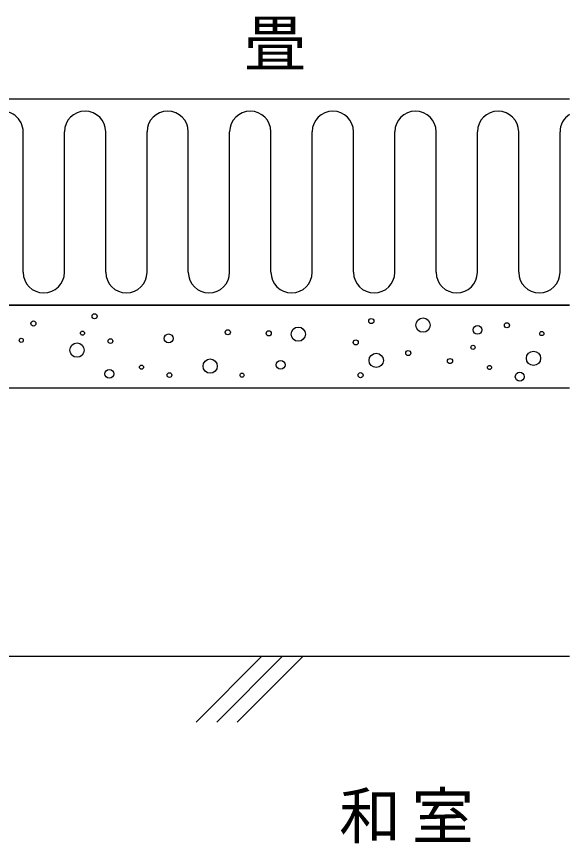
# Model space of a CAD drawing. Units: millimetres, scale not verified. Extents: x -688 to 687, y -487 to 475.
# Drawn here: x -223.9 to -90, y -96.1 to 104.2 of the extents above; entities that cross this region are included whole.
import ezdxf
from ezdxf.enums import TextEntityAlignment as Align

# ---------------------------------------------------------------- set-up
doc = ezdxf.new("R2010")
doc.units = ezdxf.units.MM
doc.header["$LTSCALE"] = 5
doc.layers.add('1-0_中心線', color=7, linetype='Continuous')
doc.layers.add('1-2_太線１', color=7, linetype='Continuous')
doc.styles.add('ＭＳ ゴシック', font='')
doc.styles.get('ＭＳ ゴシック').set_extended_font_data('MS Gothic')

msp = doc.modelspace()

# ---------------------------------------------------------------- linework, layer by layer
at = {"layer": '1-2_太線１'}
for p, q in [((-228.509, 84.27), (-89.978, 84.27)), ((-222.267, 42.27), (-222.267, 76.27)), ((-212.267, 42.27), (-212.267, 76.27)), ((-202.267, 42.27), (-202.267, 76.27)), ((-192.267, 42.27), (-192.267, 76.27)), ((-182.267, 42.27), (-182.267, 76.27)), ((-172.267, 42.27), (-172.267, 76.27)), ((-162.267, 42.27), (-162.267, 76.27)), ((-152.267, 42.27), (-152.267, 76.27)), ((-142.267, 42.27), (-142.267, 76.27)), ((-132.267, 42.27), (-132.267, 76.27)), ((-122.267, 42.27), (-122.267, 76.27)), ((-112.267, 42.27), (-112.267, 76.27)), ((-102.267, 42.27), (-102.267, 76.27)), ((-92.267, 42.27), (-92.267, 76.27)), ((-89.978, 34.27), (-437.113, 34.27)), ((-437.113, 14.27), (-89.978, 14.27)), ((-437.113, -50.73), (-89.978, -50.73)), ((-164.467, -50.73), (-180.401, -66.664)), ((-175.401, -66.664), (-159.467, -50.73)), ((-170.401, -66.664), (-154.467, -50.73))]:
    msp.add_line(p, q, dxfattribs=at)
msp.add_lwpolyline([(-228.509, 84.27), (-228.509, 34.27), (-89.978, 34.27)], dxfattribs=at)
for centre, radius in [((-204.961, 31.599), 0.619), ((-219.782, 29.856), 0.619), ((-137.958, 30.45), 0.619), ((-125.438, 29.457), 1.728), ((-172.714, 27.724), 0.619), ((-162.8, 27.469), 0.619), ((-155.646, 27.271), 1.728), ((-112.238, 28.308), 1.071), ((-105.127, 29.419), 0.619), ((-222.722, 25.772), 0.499), ((-207.901, 27.515), 0.499), ((-201.12, 25.578), 0.571), ((-187.037, 26.241), 1.071), ((-96.683, 27.419), 0.499), ((-209.221, 23.407), 1.728), ((-141.734, 25.283), 0.619), ((-113.349, 24.085), 0.499), ((-136.766, 20.911), 1.728), ((-129.015, 22.7), 0.619), ((-98.683, 21.419), 1.728), ((-176.974, 19.532), 1.728), ((-159.9, 19.834), 1.071), ((-118.905, 20.752), 0.619), ((-201.383, 17.664), 1.071), ((-193.612, 19.282), 0.499), ((-109.349, 19.196), 0.499), ((-102.016, 16.974), 1.071), ((-186.831, 17.344), 0.571), ((-169.254, 17.344), 0.499), ((-140.542, 17.334), 0.619)]:
    msp.add_circle(centre, radius, dxfattribs=at)
for centre, start, end in [((-227.267, 76.27), 0, 104.38472), ((-207.267, 76.27), 0, 180), ((-187.267, 76.27), 0, 180), ((-167.267, 76.27), 0, 180), ((-147.267, 76.27), 0, 180), ((-127.267, 76.27), 0, 180), ((-107.267, 76.27), 0, 180), ((-87.267, 76.27), 122.83844, 180), ((-217.267, 42.27), 180, 0), ((-197.267, 42.27), 180, 0), ((-177.267, 42.27), 180, 0), ((-157.267, 42.27), 180, 0), ((-137.267, 42.27), 180, 0), ((-117.267, 42.27), 180, 0), ((-97.267, 42.27), 180, 0)]:
    msp.add_arc(centre, 5, start, end, dxfattribs=at)

# ---------------------------------------------------------------- texts
at = {"layer": '1-0_中心線', "style": 'ＭＳ ゴシック'}
msp.add_text('畳', height=11, dxfattribs=at).set_placement((-168.749, 88.929), align=Align.BOTTOM_LEFT)
at = {"layer": '1-0_中心線', "insert": (-145.732, -96.066), "char_height": 11, "attachment_point": 7, "style": 'ＭＳ ゴシック'}
msp.add_mtext('\\T1.17;和室', dxfattribs=at)

doc.saveas('drawing.dxf')
